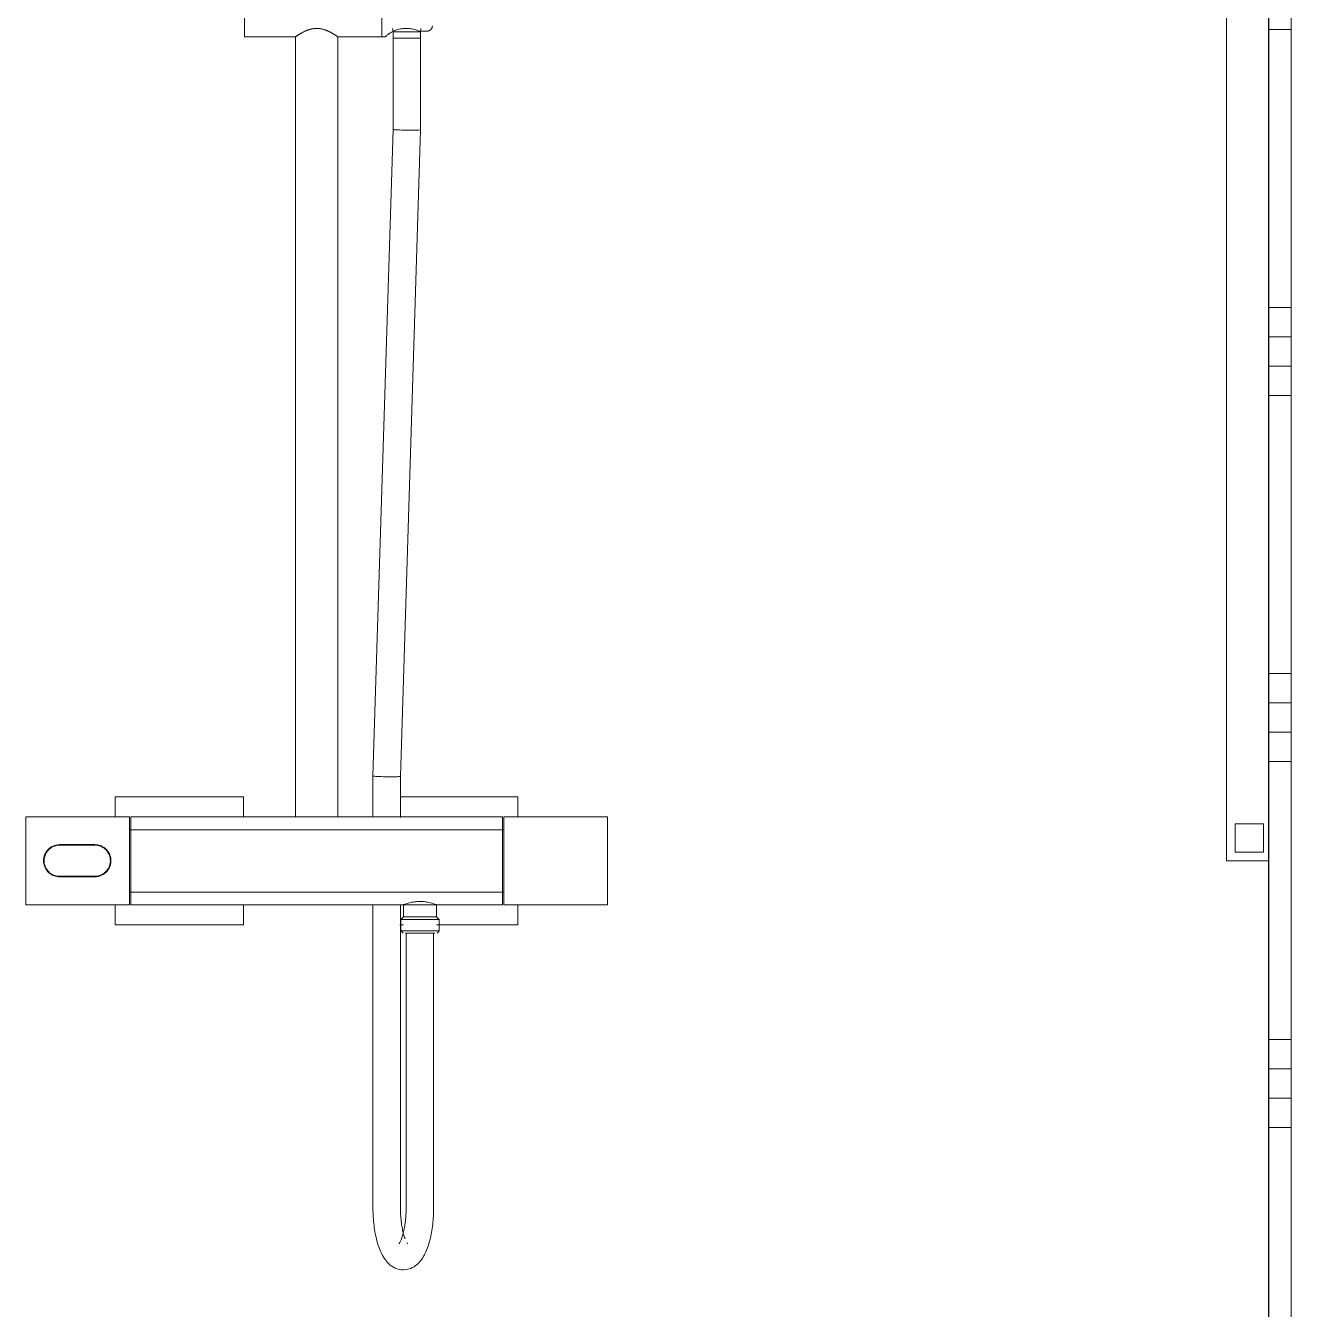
# Model space of a CAD drawing. Header units: millimetres. Extents: x -8591 to 211781, y -3000 to 31870.
# Drawn here: x 206430 to 207121, y 3855 to 4556 of the extents above; entities that cross this region are included whole.
import ezdxf

# ---------------------------------------------------------------- set-up
doc = ezdxf.new("R2010")
doc.units = ezdxf.units.MM
for name, color, linetype, lineweight in [('A-WALL', 113, 'Continuous', 9), ('A-WALL-PATT', 111, 'Continuous', 25), ('I-FURN', 30, 'Continuous', 9), ('I-WALL', 2, 'Continuous', 9), ('P-SANR-FIXT', 6, 'Continuous', 9)]:
    doc.layers.add(name, color=color, linetype=linetype, lineweight=lineweight)

# ---------------------------------------------------------------- blocks, each defined once
blk = doc.blocks.new('Plumbing_Fixtures-Grohe-Allure-Rainshower_Shower_System_Wall_Mounted-12-METRIC - Allure 27 469 000-445960-D-D')
at = {"layer": 'P-SANR-FIXT'}
for p, q in [((3677.89, 4586.3), (3677.89, 4550.3)), ((3752.78, 4586.3), (3752.78, 4550.3)), ((3752.78, 4550.3), (3752.78, 4586.3)), ((3758.77, 4554.9), (3758.99, 4553.03)), ((3758.99, 4553.03), (3758.99, 4549.69)), ((3773.99, 4553.03), (3758.99, 4553.03)), ((3773.25, 4553.47), (3777.49, 4553.47)), ((3777.49, 4553.47), (3773.97, 4553.47)), ((3773.99, 4553.03), (3774.22, 4554.89)), ((3773.99, 4549.69), (3773.99, 4553.03)), ((3677.89, 4550.3), (3705.76, 4550.3)), ((3705.74, 4550.31), (3705.74, 4124)), ((3728.73, 4550.3), (3752.78, 4550.3)), ((3728.74, 4124), (3728.74, 4550.31)), ((3752.78, 4550.3), (3754.63, 4550.3)), ((3758.99, 4549.69), (3758.99, 4499.81)), ((3773.99, 4549.69), (3758.99, 4549.69)), ((3773.99, 4499.58), (3773.99, 4549.69)), ((3758.99, 4499.81), (3748.02, 4146.42)), ((3763.02, 4146.18), (3773.99, 4499.58)), ((3748.02, 4146.42), (3748.02, 4124)), ((3763.02, 4123.78), (3763.02, 4146.18)), ((3677.24, 4135), (3607.24, 4135)), ((3607.24, 4135), (3607.24, 4124)), ((3677.24, 4124), (3677.24, 4135)), ((3827.24, 4135), (3763.02, 4135)), ((3827.24, 4123.89), (3827.24, 4135)), ((3615.04, 4124), (3558.3, 4124)), ((3558.3, 4124), (3558.3, 4076)), ((3615.04, 4076), (3615.04, 4124)), ((3818.74, 4124), (3615.74, 4124)), ((3615.74, 4124), (3615.74, 4076)), ((3703.24, 4124), (3731.24, 4124)), ((3818.74, 4076), (3818.74, 4124)), ((3876.24, 4124), (3819.49, 4124)), ((3819.49, 4124), (3819.49, 4076)), ((3876.24, 4076), (3876.24, 4124)), ((3819.49, 4117), (3615.04, 4117)), ((3576.84, 4108.91), (3596.06, 4108.91)), ((3596.06, 4108.62), (3576.84, 4108.62)), ((3576.41, 4091.6), (3596.49, 4091.6)), ((3596.06, 4091.29), (3576.84, 4091.29)), ((3615.04, 4083), (3819.49, 4083)), ((3558.3, 4076), (3615.04, 4076)), ((3607.24, 4076), (3607.24, 4065)), ((3615.74, 4076), (3764.74, 4076)), ((3642.24, 4076), (3642.24, 4075.93)), ((3642.24, 4076), (3765.6, 4076)), ((3642.24, 4075.93), (3792.24, 4075.93)), ((3677.24, 4065), (3677.24, 4076)), ((3748.02, 4076), (3748.02, 3910.6)), ((3763.02, 3910.6), (3763.02, 4076)), ((3764.74, 4076), (3764.74, 4069.5)), ((3781.88, 4076), (3792.24, 4076)), ((3782.74, 4076), (3818.74, 4076)), ((3782.74, 4069.5), (3782.74, 4076)), ((3819.49, 4076), (3876.24, 4076)), ((3827.24, 4065), (3827.24, 4076.11)), ((3764.74, 4069.5), (3763.26, 4068.02)), ((3764.74, 4069.5), (3773.74, 4069.5)), ((3773.74, 4069.5), (3782.74, 4069.5)), ((3784.22, 4068.02), (3782.74, 4069.5)), ((3607.24, 4065), (3677.24, 4065)), ((3762.77, 4065), (3764.67, 4065)), ((3763.26, 4068.02), (3763.26, 4061.8)), ((3773.74, 4068.02), (3763.26, 4068.02)), ((3784.22, 4068.02), (3773.74, 4068.02)), ((3782.82, 4065), (3827.24, 4065)), ((3784.22, 4061.8), (3784.22, 4068.02)), ((3763.26, 4061.8), (3764.46, 4060.6)), ((3773.74, 4061.8), (3763.26, 4061.8)), ((3773.74, 4060.6), (3765.71, 4060.6)), ((3766.15, 4060.6), (3766.15, 3910.6)), ((3784.22, 4061.8), (3773.74, 4061.8)), ((3781.78, 4060.6), (3773.74, 4060.6)), ((3781.15, 3910.6), (3781.15, 4060.6)), ((3783.02, 4060.6), (3784.22, 4061.8))]:
    blk.add_line(p, q, dxfattribs=at)
at = {"layer": 'P-SANR-FIXT', "flags": 128}
for points in [[(3781.15, 3910.6), (3781.14, 3909.43), (3781.12, 3908.27), (3781.08, 3907.11), (3781.02, 3905.95), (3780.95, 3904.8), (3780.86, 3903.66), (3780.76, 3902.52), (3780.64, 3901.39), (3780.51, 3900.28), (3780.36, 3899.18), (3780.19, 3898.09), (3780.01, 3897.01), (3779.81, 3895.95), (3779.6, 3894.91), (3779.37, 3893.88), (3779.12, 3892.88), (3778.86, 3891.89), (3778.58, 3890.92), (3778.29, 3889.97), (3777.98, 3889.04), (3777.64, 3888.14), (3777.29, 3887.25), (3776.92, 3886.38), (3776.53, 3885.54), (3776.11, 3884.71), (3775.66, 3883.9), (3775.18, 3883.12), (3774.67, 3882.35), (3774.11, 3881.6), (3773.51, 3880.87), (3772.85, 3880.17), (3772.13, 3879.49), (3771.34, 3878.85), (3770.47, 3878.25), (3769.51, 3877.71), (3768.47, 3877.24), (3767.34, 3876.88), (3766.15, 3876.63), (3764.92, 3876.52), (3763.68, 3876.55), (3762.46, 3876.73), (3761.3, 3877.03), (3760.21, 3877.45), (3759.21, 3877.95), (3758.29, 3878.52), (3757.46, 3879.14), (3756.7, 3879.8), (3756.01, 3880.49), (3755.38, 3881.21), (3754.8, 3881.94), (3754.26, 3882.7), (3753.77, 3883.48), (3753.3, 3884.27), (3752.87, 3885.09), (3752.46, 3885.92), (3752.08, 3886.78), (3751.71, 3887.65), (3751.37, 3888.55), (3751.05, 3889.47), (3750.75, 3890.41), (3750.46, 3891.36), (3750.19, 3892.34), (3749.93, 3893.34), (3749.7, 3894.35), (3749.47, 3895.39), (3749.27, 3896.44), (3749.08, 3897.5), (3748.9, 3898.59), (3748.75, 3899.68), (3748.6, 3900.79), (3748.48, 3901.91), (3748.36, 3903.04), (3748.27, 3904.18), (3748.19, 3905.33), (3748.12, 3906.48), (3748.08, 3907.64), (3748.04, 3908.81), (3748.03, 3909.97), (3748.02, 3910.6)], [(3762.21, 3890.74), (3762.23, 3890.76), (3762.3, 3890.85), (3762.4, 3890.99), (3762.54, 3891.19), (3762.69, 3891.44), (3762.86, 3891.75), (3763.04, 3892.11), (3763.23, 3892.52), (3763.43, 3892.98), (3763.63, 3893.48), (3763.83, 3894.02), (3764.02, 3894.61), (3764.22, 3895.23), (3764.41, 3895.89), (3764.59, 3896.58), (3764.76, 3897.31), (3764.93, 3898.06), (3765.09, 3898.84), (3765.24, 3899.65), (3765.38, 3900.48), (3765.51, 3901.33), (3765.63, 3902.21), (3765.74, 3903.1), (3765.83, 3904), (3765.92, 3904.92), (3765.99, 3905.85), (3766.04, 3906.8), (3766.09, 3907.75), (3766.12, 3908.7), (3766.14, 3909.66), (3766.15, 3910.6)], [(3765.54, 3893.48), (3765.35, 3894.02), (3765.15, 3894.61), (3764.96, 3895.23), (3764.77, 3895.89), (3764.58, 3896.58), (3764.41, 3897.31), (3764.24, 3898.06), (3764.08, 3898.84), (3763.93, 3899.65), (3763.79, 3900.48), (3763.66, 3901.33), (3763.54, 3902.21), (3763.44, 3903.1), (3763.34, 3904), (3763.26, 3904.92), (3763.19, 3905.85), (3763.13, 3906.8), (3763.08, 3907.75), (3763.05, 3908.7), (3763.03, 3909.66), (3763.02, 3910.6)], [(3766.94, 3890.76), (3766.87, 3890.85), (3766.77, 3890.99), (3766.64, 3891.19)]]:
    blk.add_lwpolyline(points, dxfattribs=at)
at = {"layer": 'P-SANR-FIXT'}
for centre, start, end in [((3576.84, 4100.1), 134.27377, 163.78962), ((3576.84, 4100.1), 90, 119.51585), ((3596.06, 4100.1), 60.48415, 90), ((3596.06, 4100.1), 16.21038, 45.72623), ((3576.84, 4100.1), 193.30547, 222.82132), ((3596.06, 4100.1), 317.17868, 346.69453), ((3576.84, 4100.1), 237.57924, 267.09509), ((3596.06, 4100.1), 272.90491, 302.42076)]:
    blk.add_arc(centre, 8.51, start, end, dxfattribs=at)
for points, knots in [([(3717.24, 4554.97), (3716.78, 4554.96), (3716.08, 4554.92), (3715.18, 4554.8), (3714.51, 4554.69), (3713.87, 4554.54), (3713.23, 4554.36), (3712.72, 4554.19), (3712.32, 4554.04), (3712.02, 4553.94), (3711.74, 4553.83), (3711.36, 4553.67), (3710.9, 4553.47), (3710.37, 4553.21), (3709.87, 4552.97), (3709.38, 4552.72), (3708.93, 4552.46), (3708.49, 4552.21), (3708.09, 4551.97), (3707.71, 4551.73), (3707.36, 4551.51), (3707.04, 4551.29), (3706.75, 4551.1), (3706.49, 4550.92), (3706.19, 4550.71), (3705.81, 4550.41), (3705.71, 4550.31), (3705.76, 4550.3)], [0, 0, 0, 0, 0.071429, 0.107143, 0.142857, 0.178571, 0.214286, 0.25, 0.267857, 0.285714, 0.303571, 0.321429, 0.357143, 0.392857, 0.428571, 0.464286, 0.5, 0.535714, 0.571429, 0.607143, 0.642857, 0.678571, 0.714286, 0.75, 0.785714, 0.857143, 1, 1, 1, 1]), ([(3728.73, 4550.3), (3728.77, 4550.31), (3728.68, 4550.41), (3728.29, 4550.71), (3727.99, 4550.92), (3727.74, 4551.1), (3727.45, 4551.29), (3727.13, 4551.51), (3726.78, 4551.73), (3726.4, 4551.97), (3725.99, 4552.21), (3725.56, 4552.46), (3725.1, 4552.72), (3724.7, 4552.92), (3724.37, 4553.09), (3724.02, 4553.26), (3723.58, 4553.47), (3723.13, 4553.67), (3722.75, 4553.83), (3722.46, 4553.94), (3722.16, 4554.04), (3721.76, 4554.19), (3721.25, 4554.36), (3720.62, 4554.54), (3719.97, 4554.69), (3719.3, 4554.8), (3718.4, 4554.92), (3717.71, 4554.96), (3717.24, 4554.97)], [0, 0, 0, 0, 0.142857, 0.214286, 0.25, 0.285714, 0.321429, 0.357143, 0.392857, 0.428571, 0.464286, 0.5, 0.535714, 0.571429, 0.589286, 0.607143, 0.642857, 0.678571, 0.696429, 0.714286, 0.732143, 0.75, 0.785714, 0.821429, 0.857143, 0.892857, 0.928571, 1, 1, 1, 1]), ([(3754.63, 4550.3), (3754.62, 4550.3), (3754.85, 4550.52), (3755.61, 4551.18), (3756.29, 4551.72), (3756.97, 4552.19), (3757.75, 4552.69), (3758.86, 4553.32), (3760.44, 4554), (3762.48, 4554.64), (3765.05, 4555.05), (3767.48, 4555.01), (3769.42, 4554.73), (3771.2, 4554.3), (3772.46, 4553.83), (3773.25, 4553.47)], [0, 0, 0, 0, 0.142857, 0.214286, 0.285714, 0.321429, 0.357143, 0.428571, 0.5, 0.571429, 0.678571, 0.785714, 0.839286, 0.892857, 1, 1, 1, 1]), ([(3777.49, 4553.47), (3777.64, 4553.47), (3777.85, 4553.49), (3778.12, 4553.54), (3778.31, 4553.58), (3778.49, 4553.64), (3778.67, 4553.71), (3778.84, 4553.79), (3778.99, 4553.87), (3779.14, 4553.96), (3779.28, 4554.06), (3779.41, 4554.16), (3779.53, 4554.27), (3779.65, 4554.38), (3779.79, 4554.53), (3780.01, 4554.82), (3780.26, 4555.26), (3780.45, 4555.84), (3780.49, 4556.25), (3780.49, 4556.47)], [0, 0, 0, 0, 0.071429, 0.107143, 0.142857, 0.178571, 0.214286, 0.25, 0.285714, 0.321429, 0.357143, 0.392857, 0.428571, 0.464286, 0.5, 0.571429, 0.714286, 0.857143, 1, 1, 1, 1]), ([(3780.24, 4555.27), (3780.16, 4555.08), (3780.01, 4554.82), (3779.79, 4554.53), (3779.65, 4554.38), (3779.51, 4554.25), (3779.35, 4554.11), (3779.16, 4553.97), (3779.03, 4553.89), (3778.97, 4553.86)], [0.2857143, 0.2857143, 0.2857143, 0.2857143, 0.4285714, 0.5, 0.5357143, 0.5714286, 0.625, 0.6785714, 0.71875, 0.71875, 0.71875, 0.71875]), ([(3757.56, 4552.57), (3757.36, 4552.44), (3757.02, 4552.22), (3756.59, 4551.93), (3756.12, 4551.59), (3755.63, 4551.19), (3755.18, 4550.8), (3754.75, 4550.43), (3754.62, 4550.3), (3754.63, 4550.3)], [0.6428571, 0.6428571, 0.6428571, 0.6428571, 0.6785714, 0.7053571, 0.7321429, 0.7857143, 0.8392857, 0.8928571, 1, 1, 1, 1]), ([(3758.99, 4499.81), (3758.99, 4499.78), (3759.16, 4499.72), (3759.92, 4499.63), (3761.13, 4499.55), (3763.22, 4499.44), (3766.49, 4499.36), (3770.42, 4499.34), (3773.29, 4499.42), (3773.99, 4499.52), (3773.99, 4499.58)], [0, 0, 0, 0, 0.083333, 0.166667, 0.25, 0.333333, 0.5, 0.666667, 0.833333, 1, 1, 1, 1]), ([(3748.02, 4146.42), (3748.02, 4146.39), (3748.2, 4146.33), (3748.96, 4146.24), (3750.16, 4146.15), (3752.26, 4146.05), (3755.52, 4145.96), (3759.45, 4145.95), (3762.32, 4146.03), (3763.02, 4146.13), (3763.02, 4146.18)], [0, 0, 0, 0, 0.083333, 0.166667, 0.25, 0.333333, 0.5, 0.666667, 0.833333, 1, 1, 1, 1]), ([(3576.84, 4091.29), (3576.31, 4091.3), (3575.26, 4091.4), (3573.8, 4091.78), (3572.4, 4092.45), (3570.73, 4093.62), (3569.4, 4095.19), (3568.54, 4097.06), (3568.09, 4098.68), (3567.98, 4100.51), (3568.27, 4102.41), (3568.99, 4104.23), (3570.05, 4105.82), (3571.42, 4107.13), (3573.65, 4108.49), (3575.5, 4108.89), (3576.84, 4108.91)], [0, 0, 0, 0, 0.055556, 0.111111, 0.166667, 0.222222, 0.333333, 0.388889, 0.444444, 0.513889, 0.583333, 0.652778, 0.722222, 0.791667, 0.861111, 1, 1, 1, 1]), ([(3576.84, 4108.61), (3576.33, 4108.6), (3575.34, 4108.51), (3573.95, 4108.15), (3572.62, 4107.53), (3571.02, 4106.44), (3569.74, 4104.96), (3568.88, 4103.2), (3568.42, 4101.68), (3568.3, 4100.26), (3568.39, 4099.03), (3568.6, 4097.84), (3569.12, 4096.37), (3570.09, 4094.83), (3571.34, 4093.53), (3573.4, 4092.15), (3575.14, 4091.69), (3576.41, 4091.6)], [0, 0, 0, 0, 0.055556, 0.111111, 0.166667, 0.222222, 0.333333, 0.388889, 0.444444, 0.513889, 0.548611, 0.583333, 0.652778, 0.722222, 0.791667, 0.861111, 1, 1, 1, 1]), ([(3596.06, 4108.91), (3596.6, 4108.9), (3597.64, 4108.8), (3599.1, 4108.42), (3600.5, 4107.76), (3602.17, 4106.59), (3603.5, 4105.02), (3604.36, 4103.15), (3604.81, 4101.53), (3604.9, 4100.04), (3604.78, 4098.75), (3604.51, 4097.5), (3603.92, 4095.97), (3602.85, 4094.39), (3601.48, 4093.07), (3599.26, 4091.72), (3597.4, 4091.32), (3596.06, 4091.29)], [0, 0, 0, 0, 0.055556, 0.111111, 0.166667, 0.222222, 0.333333, 0.388889, 0.444444, 0.513889, 0.548611, 0.583333, 0.652778, 0.722222, 0.791667, 0.861111, 1, 1, 1, 1]), ([(3596.49, 4091.6), (3597.51, 4091.67), (3599.39, 4092.09), (3601.9, 4093.69), (3603.4, 4095.61), (3604.17, 4097.41), (3604.55, 4098.97), (3604.59, 4100.39), (3604.45, 4101.61), (3604.17, 4102.79), (3603.58, 4104.22), (3602.54, 4105.71), (3601.22, 4106.95), (3599.1, 4108.21), (3597.33, 4108.59), (3596.06, 4108.62)], [0, 0, 0, 0, 0.111111, 0.222222, 0.333333, 0.388889, 0.444444, 0.513889, 0.548611, 0.583333, 0.652778, 0.722222, 0.791667, 0.861111, 1, 1, 1, 1]), ([(3764.74, 4076), (3764.74, 4076.01), (3764.88, 4076.07), (3765.73, 4076.4), (3767.33, 4076.94), (3769.3, 4077.39), (3771.16, 4077.72), (3772.69, 4077.83), (3773.74, 4077.83)], [0.0137806, 0.0137806, 0.0137806, 0.0137806, 0.1428571, 0.2857143, 0.5714286, 0.6785714, 0.7857143, 1, 1, 1, 1]), ([(3773.74, 4077.83), (3774.44, 4077.83), (3775.8, 4077.77), (3778.4, 4077.4), (3780.81, 4076.74), (3782.42, 4076.15), (3782.74, 4076.01), (3782.74, 4076)], [0, 0, 0, 0, 0.1428571, 0.2857143, 0.5714286, 0.7857143, 0.9862194, 0.9862194, 0.9862194, 0.9862194])]:
    blk.add_open_spline(points, degree=3, knots=knots, dxfattribs=at)
blk.add_open_spline([(3778.4, 4553.61), (3778.31, 4553.58), (3778.12, 4553.53), (3777.82, 4553.49), (3777.6, 4553.47), (3777.49, 4553.47)], degree=3, dxfattribs=at)
blk = doc.blocks.new('Sanitary_Accessories_ODF-Paris_Seche-serviettes-electrique_752 - Couleur - _752 24 Noir Mat_-1451673-D-D')
at = {"layer": 'I-FURN'}
for p, q in [((4214.29, 4100), (4214.29, 4845)), ((4214.29, 4845), (4237.24, 4845)), ((4234.56, 4120.27), (4219.02, 4120.27)), ((4219.02, 4120.27), (4219.02, 4104.73)), ((4234.56, 4104.73), (4234.56, 4120.27)), ((4234.56, 4104.73), (4219.02, 4104.73)), ((4214.29, 4100), (4237.24, 4100))]:
    blk.add_line(p, q, dxfattribs=at)

msp = doc.modelspace()

# ---------------------------------------------------------------- hatches: boundary and pattern name
at = {"layer": 'A-WALL-PATT', "lineweight": 9}
h = msp.add_hatch(dxfattribs=at)
h.set_pattern_fill('FP_224', color=256, angle=-180, style=0, pattern_type=2)
h.set_pattern_definition([(0, (207108.66, 5602.26), (0, 200), []), (0, (207108.66, 5586.26), (0, 200), []), (0, (207108.66, 5570.26), (0, 200), []), (0, (207108.66, 5554.26), (0, 200), [])])
h.paths.add_polyline_path([(207108.66, 3100), (207121.16, 3100), (207121.16, 5324.55), (207108.66, 5324.55), (207108.66, 3269.17)])

# ---------------------------------------------------------------- linework, layer by layer
at = {"layer": 'A-WALL'}
msp.add_line((207121.16, 0), (207121.16, 5324.55), dxfattribs=at)
at = {"layer": 'I-WALL', "lineweight": 25}
msp.add_line((207108.66, 5324.55), (207108.66, 80), dxfattribs=at)

# ---------------------------------------------------------------- block references
at = {"layer": 'I-FURN'}
msp.add_blockref('Sanitary_Accessories_ODF-Paris_Seche-serviettes-electrique_752 - Couleur - _752 24 Noir Mat_-1451673-D-D', (202871.42, 0), dxfattribs=at)
at = {"layer": 'P-SANR-FIXT'}
msp.add_blockref('Plumbing_Fixtures-Grohe-Allure-Rainshower_Shower_System_Wall_Mounted-12-METRIC - Allure 27 469 000-445960-D-D', (202871.42, 0), dxfattribs=at)

doc.saveas('drawing.dxf')
